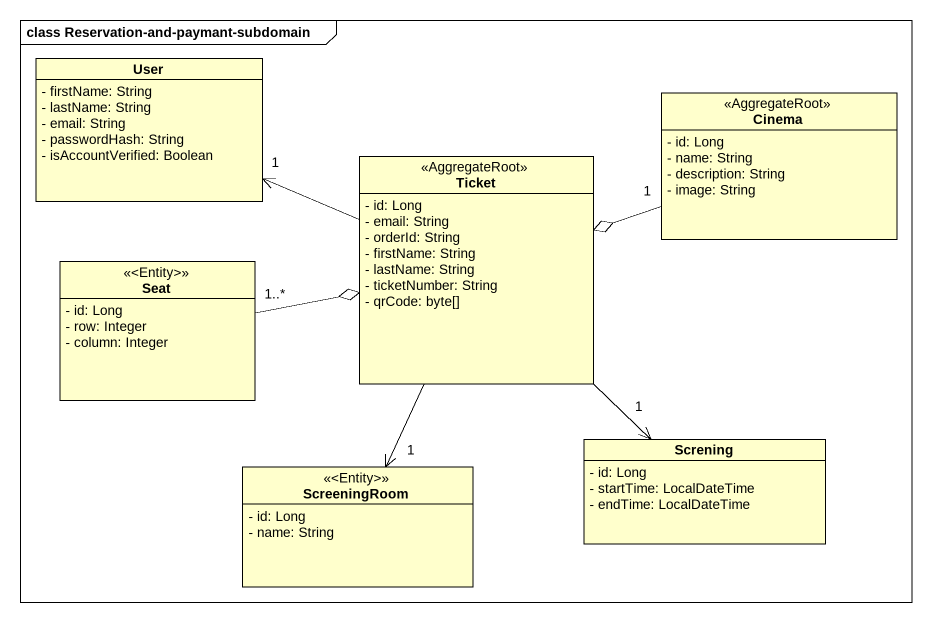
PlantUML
@startuml
mainframe class Reservation-and-paymant-subdomain
hide circle
hide empty members
skinparam classAttributeIconSize 0
class User {
  - firstName: String
  - lastName: String
  - email: String
  - passwordHash: String
  - isAccountVerified: Boolean
}
class Cinema <<AggregateRoot>> {
  - id: Long
  - name: String
  - description: String
  - image: String
}
class Ticket <<AggregateRoot>> {
  - id: Long
  - email: String
  - orderId: String
  - firstName: String
  - lastName: String
  - ticketNumber: String
  - qrCode: byte[]
}
class Seat <<Entity>> {
  - id: Long
  - row: Integer
  - column: Integer
}
class Screning {
  - id: Long
  - startTime: LocalDateTime
  - endTime: LocalDateTime
}
class ScreeningRoom <<Entity>> {
  - id: Long
  - name: String
}
Cinema "1" -left-o Ticket
Ticket -left-> "1" User
Ticket --> "1" Screning
Ticket --> "1" ScreeningRoom
Seat "1..*" -right-o Ticket
@enduml
